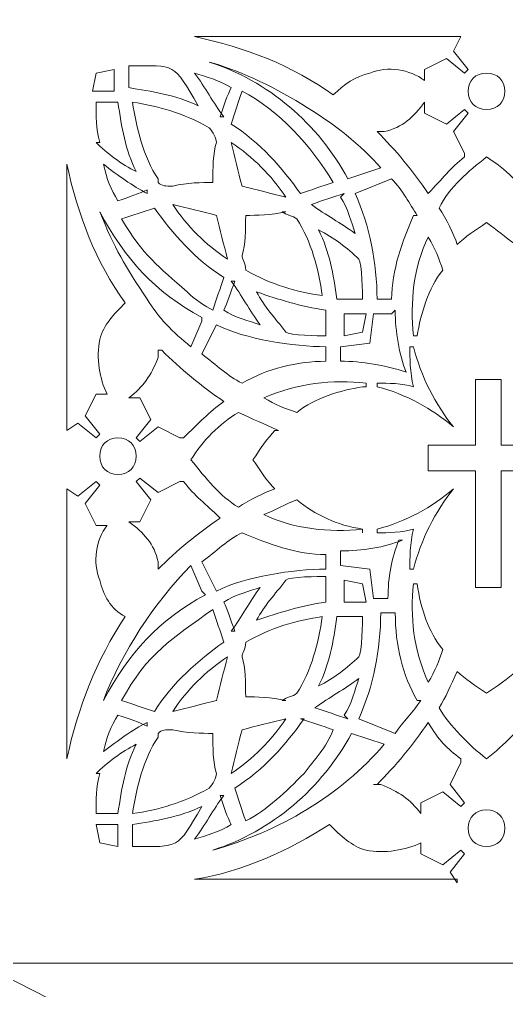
# Model space of a CAD drawing. Header units: centimetres. Extents: x -7.5 to 7.8, y -10.4 to 9.5.
# Drawn here: x 0.16 to 3.69, y -2.95 to 4.09 of the extents above; entities that cross this region are included whole.
import ezdxf

# ---------------------------------------------------------------- set-up
doc = ezdxf.new("R2010")
doc.units = ezdxf.units.CM
doc.header["$MEASUREMENT"] = 0
doc.layers.add('Layer 1', color=7, linetype='Continuous')

msp = doc.modelspace()

# ---------------------------------------------------------------- linework, layer by layer
at = {"layer": 'Layer 1', "color": 240, "lineweight": 13}
msp.add_open_spline([(-7.43479, -2.75167), (-7.43479, -2.75167), (7.14375, -2.75167), (7.14375, -2.75167), (7.14375, -2.75167), (7.14375, -2.75167), (7.14375, 4.57729), (7.14375, 4.57729), (7.14375, 4.57729), (7.14375, 4.57729), (3.4925, 9.49854), (3.4925, 9.49854), (3.4925, 9.49854), (3.4925, 9.49854), (-0.15875, 4.57729), (-0.15875, 4.57729), (-0.15875, 4.57729), (-0.15875, 4.57729), (-3.81, 9.49854), (-3.81, 9.49854), (-3.81, 9.49854), (-3.81, 9.49854), (-7.46125, 4.57729), (-7.46125, 4.57729), (-7.46125, 4.57729), (-7.46125, 4.57729), (7.14375, 4.57729), (7.14375, 4.57729)], degree=3, knots=[0, 0, 0, 0, 0.125, 0.125, 0.125, 0.125, 0.25, 0.25, 0.25, 0.25, 0.375, 0.375, 0.375, 0.375, 0.5, 0.5, 0.5, 0.5, 0.625, 0.625, 0.625, 0.625, 0.75, 0.75, 0.75, 0.75, 1, 1, 1, 1], dxfattribs=at)
at = {"layer": 'Layer 1', "color": 254, "lineweight": 13}
msp.add_open_spline([(7.14375, -2.75167), (7.14375, -2.75167), (7.77875, -2.06375), (7.77875, -2.06375), (7.77875, -2.06375), (7.77875, -2.06375), (7.77875, 3.88937), (7.77875, 3.88937), (7.77875, 3.88937), (7.77875, 3.88937), (7.17021, 4.57729), (7.17021, 4.57729), (7.17021, 4.57729), (7.17021, 4.57729), (7.17021, 5.31812), (7.17021, 5.31812), (7.17021, 5.31812), (6.72042, 7.03791), (5.37104, 8.94291), (3.51896, 9.47208), (3.51896, 9.47208), (1.66688, 8.94291), (0.3175, 7.01145), (-0.13229, 5.31812), (-0.13229, 5.31812), (-0.58208, 7.03791), (-1.93146, 8.94291), (-3.78354, 9.47208), (-3.78354, 9.47208), (-5.63562, 8.94291), (-6.985, 7.01145), (-7.43479, 5.29166), (-7.43479, 5.29166), (-7.43479, 5.29166), (-7.40833, 4.49791), (-7.40833, 4.49791), (-7.40833, 4.49791), (-7.40833, 4.49791), (-7.40833, -2.77813), (-7.40833, -2.77813), (-7.40833, -2.77813), (-7.40833, -2.77813), (-7.40833, -7.88459), (-7.40833, -7.88459), (-7.40833, -7.88459), (-7.40833, -7.88459), (-5.37104, -7.80522), (-5.37104, -7.80522), (-5.37104, -7.80522), (-5.37104, -7.80522), (-5.37104, -6.42939), (-5.37104, -6.42939), (-5.37104, -6.42939), (-5.37104, -6.42939), (-2.2225, -6.42939), (-2.2225, -6.42939), (-2.2225, -6.42939), (-2.2225, -6.42939), (-2.16958, -7.85814), (-2.16958, -7.85814), (-2.16958, -7.85814), (-2.16958, -7.85814), (-0.07937, -7.83168), (-0.07937, -7.83168), (-0.07937, -7.83168), (-0.07937, -7.83168), (-0.07937, -2.77814), (-0.07937, -2.77814), (-0.07937, -2.77814), (-0.07937, -2.77814), (3.59834, -4.65668), (3.59834, -4.65668), (3.59834, -4.65668), (3.59834, -4.65668), (2.69876, -6.42939), (2.69876, -6.42939), (2.69876, -6.42939), (2.69876, -6.42939), (7.19668, -6.42939), (7.19668, -6.42939), (7.19668, -6.42939), (7.19668, -6.42939), (7.19668, -2.77814), (7.19668, -2.77814), (7.19668, -2.77814), (7.19668, -2.77814), (7.14375, -2.75167), (7.14375, -2.75167)], degree=3, knots=[0, 0, 0, 0, 0.0434783, 0.0434783, 0.0434783, 0.0434783, 0.0869565, 0.0869565, 0.0869565, 0.0869565, 0.1304348, 0.1304348, 0.1304348, 0.1304348, 0.173913, 0.173913, 0.173913, 0.173913, 0.2173913, 0.2173913, 0.2173913, 0.2173913, 0.2608696, 0.2608696, 0.2608696, 0.2608696, 0.3043478, 0.3043478, 0.3043478, 0.3043478, 0.3478261, 0.3478261, 0.3478261, 0.3478261, 0.3913043, 0.3913043, 0.3913043, 0.3913043, 0.4347826, 0.4347826, 0.4347826, 0.4347826, 0.4782609, 0.4782609, 0.4782609, 0.4782609, 0.5217391, 0.5217391, 0.5217391, 0.5217391, 0.5652174, 0.5652174, 0.5652174, 0.5652174, 0.6086957, 0.6086957, 0.6086957, 0.6086957, 0.6521739, 0.6521739, 0.6521739, 0.6521739, 0.6956522, 0.6956522, 0.6956522, 0.6956522, 0.7391304, 0.7391304, 0.7391304, 0.7391304, 0.7826087, 0.7826087, 0.7826087, 0.7826087, 0.826087, 0.826087, 0.826087, 0.826087, 0.8695652, 0.8695652, 0.8695652, 0.8695652, 0.9130435, 0.9130435, 0.9130435, 0.9130435, 1, 1, 1, 1], dxfattribs=at)
at = {"layer": 'Layer 1', "color": 250, "lineweight": 13}
for points, knots in [([(1.42875, 3.96875), (1.42875, 3.96875), (3.36021, 3.96875), (3.36021, 3.96875), (3.36021, 3.96875), (3.36021, 3.96875), (3.30729, 3.86292), (3.30729, 3.86292), (3.30729, 3.86292), (3.30729, 3.86292), (3.41312, 3.73063), (3.41312, 3.73063), (3.41312, 3.73063), (3.41312, 3.73063), (3.38666, 3.70417), (3.38666, 3.70417), (3.38666, 3.70417), (3.38666, 3.70417), (3.25437, 3.81), (3.25437, 3.81), (3.25437, 3.81), (3.25437, 3.81), (3.09562, 3.73062), (3.09562, 3.73062), (3.09562, 3.73062), (3.09562, 3.73062), (3.09562, 3.65124), (3.09562, 3.65124), (3.09562, 3.65124), (2.98979, 3.73061), (2.83104, 3.75707), (2.69874, 3.70416), (2.69874, 3.70416), (2.59291, 3.6777), (2.51353, 3.62478), (2.43416, 3.54541), (2.43416, 3.54541), (2.14312, 3.75708), (1.79916, 3.88937), (1.42874, 3.96874), (1.42874, 3.96874), (1.42874, 3.96874), (1.42875, 3.96875), (1.42875, 3.96875)], [0, 0, 0, 0, 0.0833333, 0.0833333, 0.0833333, 0.0833333, 0.1666667, 0.1666667, 0.1666667, 0.1666667, 0.25, 0.25, 0.25, 0.25, 0.3333333, 0.3333333, 0.3333333, 0.3333333, 0.4166667, 0.4166667, 0.4166667, 0.4166667, 0.5, 0.5, 0.5, 0.5, 0.5833333, 0.5833333, 0.5833333, 0.5833333, 0.6666667, 0.6666667, 0.6666667, 0.6666667, 0.75, 0.75, 0.75, 0.75, 0.8333333, 0.8333333, 0.8333333, 0.8333333, 1, 1, 1, 1]), ([(0.9525, 3.75708), (0.9525, 3.70416), (0.9525, 3.65125), (0.9525, 3.59833), (0.9525, 3.59833), (1.11125, 3.57187), (1.29646, 3.54541), (1.45521, 3.46604), (1.45521, 3.46604), (1.27, 3.78354), (1.29646, 3.75708), (0.9525, 3.75708)], [0, 0, 0, 0, 0.25, 0.25, 0.25, 0.25, 0.5, 0.5, 0.5, 0.5, 1, 1, 1, 1]), ([(1.53458, 3.78354), (1.95791, 3.65125), (2.32833, 3.33375), (2.54, 2.93687), (2.54, 2.93687), (2.54, 2.93687), (2.77813, 3.01624), (2.77813, 3.01624), (2.77813, 3.01624), (2.51355, 3.33374), (1.93146, 3.6777), (1.53459, 3.78353), (1.53459, 3.78353), (1.53459, 3.78353), (1.53458, 3.78354), (1.53458, 3.78354)], [0, 0, 0, 0, 0.2, 0.2, 0.2, 0.2, 0.4, 0.4, 0.4, 0.4, 0.6, 0.6, 0.6, 0.6, 1, 1, 1, 1]), ([(0.84667, 3.73063), (0.84667, 3.73063), (0.71438, 3.70417), (0.71438, 3.70417), (0.71438, 3.70417), (0.71438, 3.70417), (0.68792, 3.57188), (0.68792, 3.57188), (0.68792, 3.57188), (0.74084, 3.57188), (0.79375, 3.57188), (0.84667, 3.57188), (0.84667, 3.57188), (0.84667, 3.6248), (0.84667, 3.67771), (0.84667, 3.70417), (0.84667, 3.70417), (0.84667, 3.70417), (0.84667, 3.73063), (0.84667, 3.73063)], [0, 0, 0, 0, 0.1666667, 0.1666667, 0.1666667, 0.1666667, 0.3333333, 0.3333333, 0.3333333, 0.3333333, 0.5, 0.5, 0.5, 0.5, 0.6666667, 0.6666667, 0.6666667, 0.6666667, 1, 1, 1, 1]), ([(1.61396, 3.38667), (1.64042, 3.46604), (1.66688, 3.54542), (1.69334, 3.59834), (1.69334, 3.59834), (1.61396, 3.65126), (1.50813, 3.67771), (1.42876, 3.70417), (1.42876, 3.70417), (1.50814, 3.59834), (1.56105, 3.4925), (1.64043, 3.38667), (1.64043, 3.38667), (1.64043, 3.38667), (1.61396, 3.38667), (1.61396, 3.38667)], [0, 0, 0, 0, 0.2, 0.2, 0.2, 0.2, 0.4, 0.4, 0.4, 0.4, 0.6, 0.6, 0.6, 0.6, 1, 1, 1, 1]), ([(3.41312, 3.57188), (3.41312, 3.65125), (3.46604, 3.70417), (3.54541, 3.70417), (3.54541, 3.70417), (3.62479, 3.70417), (3.6777, 3.65125), (3.6777, 3.57188), (3.6777, 3.57188), (3.6777, 3.4925), (3.62478, 3.43959), (3.54541, 3.43959), (3.54541, 3.43959), (3.46603, 3.43959), (3.41312, 3.49251), (3.41312, 3.57188)], [0, 0, 0, 0, 0.2, 0.2, 0.2, 0.2, 0.4, 0.4, 0.4, 0.4, 0.6, 0.6, 0.6, 0.6, 1, 1, 1, 1]), ([(2.19604, 2.83104), (2.06375, 3.01625), (1.905, 3.20146), (1.69333, 3.33375), (1.69333, 3.33375), (1.71979, 3.41312), (1.74625, 3.4925), (1.77271, 3.57187), (1.77271, 3.57187), (2.03729, 3.43958), (2.27542, 3.17499), (2.43417, 2.91041), (2.43417, 2.91041), (2.35479, 2.88395), (2.27542, 2.85749), (2.19604, 2.83103), (2.19604, 2.83103), (2.19604, 2.83103), (2.19604, 2.83104), (2.19604, 2.83104)], [0, 0, 0, 0, 0.1666667, 0.1666667, 0.1666667, 0.1666667, 0.3333333, 0.3333333, 0.3333333, 0.3333333, 0.5, 0.5, 0.5, 0.5, 0.6666667, 0.6666667, 0.6666667, 0.6666667, 1, 1, 1, 1]), ([(0.71438, 3.20146), (0.79376, 3.12208), (0.89959, 3.04271), (1.00542, 2.98979), (1.00542, 2.98979), (0.92604, 3.14854), (0.89959, 3.30729), (0.87313, 3.4925), (0.87313, 3.4925), (0.82021, 3.4925), (0.7673, 3.4925), (0.71438, 3.4925), (0.71438, 3.4925), (0.71438, 3.38667), (0.71438, 3.30729), (0.74084, 3.20146), (0.74084, 3.20146), (0.74084, 3.20146), (0.71438, 3.20146), (0.71438, 3.20146)], [0, 0, 0, 0, 0.1666667, 0.1666667, 0.1666667, 0.1666667, 0.3333333, 0.3333333, 0.3333333, 0.3333333, 0.5, 0.5, 0.5, 0.5, 0.6666667, 0.6666667, 0.6666667, 0.6666667, 1, 1, 1, 1]), ([(1.16417, 2.91042), (1.19063, 2.88396), (1.21709, 2.88396), (1.27, 2.88396), (1.27, 2.88396), (1.37583, 2.91042), (1.48167, 2.91042), (1.56104, 2.91042), (1.56104, 2.91042), (1.56104, 3.01625), (1.56104, 3.12209), (1.5875, 3.20146), (1.5875, 3.20146), (1.5875, 3.22792), (1.56104, 3.28083), (1.53458, 3.30729), (1.53458, 3.30729), (1.34937, 3.41312), (1.16416, 3.46604), (0.97895, 3.4925), (0.97895, 3.4925), (1.00541, 3.30729), (1.05833, 3.09562), (1.16416, 2.93687), (1.16416, 2.93687), (1.16416, 2.93687), (1.16417, 2.91042), (1.16417, 2.91042)], [0, 0, 0, 0, 0.125, 0.125, 0.125, 0.125, 0.25, 0.25, 0.25, 0.25, 0.375, 0.375, 0.375, 0.375, 0.5, 0.5, 0.5, 0.5, 0.625, 0.625, 0.625, 0.625, 0.75, 0.75, 0.75, 0.75, 1, 1, 1, 1]), ([(3.38667, 3.09563), (3.28084, 3.01625), (3.22792, 2.93688), (3.12209, 2.83105), (3.12209, 2.83105), (3.01626, 2.9898), (2.88396, 3.14855), (2.75167, 3.28084), (2.75167, 3.28084), (2.77813, 3.28084), (2.77813, 3.28084), (2.80459, 3.28084), (2.80459, 3.28084), (2.93688, 3.3073), (3.01626, 3.38667), (3.09563, 3.49251), (3.09563, 3.49251), (3.09563, 3.49251), (3.09563, 3.41313), (3.09563, 3.41313), (3.09563, 3.41313), (3.09563, 3.41313), (3.25438, 3.33375), (3.25438, 3.33375), (3.25438, 3.33375), (3.25438, 3.33375), (3.38667, 3.43958), (3.38667, 3.43958), (3.38667, 3.43958), (3.38667, 3.43958), (3.41313, 3.41312), (3.41313, 3.41312), (3.41313, 3.41312), (3.41313, 3.41312), (3.3073, 3.28083), (3.3073, 3.28083), (3.3073, 3.28083), (3.3073, 3.28083), (3.38668, 3.12208), (3.38668, 3.12208), (3.38668, 3.12208), (3.38668, 3.12208), (3.38668, 3.09562), (3.38668, 3.09562), (3.38668, 3.09562), (3.38668, 3.09562), (3.38667, 3.09563), (3.38667, 3.09563)], [0, 0, 0, 0, 0.0769231, 0.0769231, 0.0769231, 0.0769231, 0.1538462, 0.1538462, 0.1538462, 0.1538462, 0.2307692, 0.2307692, 0.2307692, 0.2307692, 0.3076923, 0.3076923, 0.3076923, 0.3076923, 0.3846154, 0.3846154, 0.3846154, 0.3846154, 0.4615385, 0.4615385, 0.4615385, 0.4615385, 0.5384615, 0.5384615, 0.5384615, 0.5384615, 0.6153846, 0.6153846, 0.6153846, 0.6153846, 0.6923077, 0.6923077, 0.6923077, 0.6923077, 0.7692308, 0.7692308, 0.7692308, 0.7692308, 0.8461538, 0.8461538, 0.8461538, 0.8461538, 1, 1, 1, 1]), ([(1.69333, 3.20146), (1.71979, 3.09563), (1.74625, 2.98979), (1.77271, 2.88396), (1.77271, 2.88396), (1.87854, 2.8575), (1.98438, 2.83104), (2.09021, 2.80458), (2.09021, 2.80458), (1.98438, 2.96333), (1.85208, 3.09562), (1.69333, 3.20145), (1.69333, 3.20145), (1.69333, 3.20145), (1.69333, 3.20146), (1.69333, 3.20146)], [0, 0, 0, 0, 0.2, 0.2, 0.2, 0.2, 0.4, 0.4, 0.4, 0.4, 0.6, 0.6, 0.6, 0.6, 1, 1, 1, 1]), ([(0.50271, 1.11125), (0.50271, 1.11125), (0.50271, 3.04271), (0.50271, 3.04271), (0.50271, 3.04271), (0.58209, 2.67229), (0.71438, 2.32833), (0.92604, 2.03729), (0.92604, 2.03729), (0.84666, 1.95791), (0.76729, 1.87854), (0.74083, 1.77271), (0.74083, 1.77271), (0.71437, 1.64042), (0.74083, 1.48167), (0.79375, 1.37583), (0.79375, 1.37583), (0.79375, 1.37583), (0.71437, 1.37583), (0.71437, 1.37583), (0.71437, 1.37583), (0.71437, 1.37583), (0.63499, 1.21708), (0.63499, 1.21708), (0.63499, 1.21708), (0.63499, 1.21708), (0.74082, 1.08479), (0.74082, 1.08479), (0.74082, 1.08479), (0.74082, 1.08479), (0.71436, 1.05833), (0.71436, 1.05833), (0.71436, 1.05833), (0.71436, 1.05833), (0.58207, 1.16416), (0.58207, 1.16416), (0.58207, 1.16416), (0.58207, 1.16416), (0.50269, 1.11124), (0.50269, 1.11124), (0.50269, 1.11124), (0.50269, 1.11124), (0.50271, 1.11125), (0.50271, 1.11125)], [0, 0, 0, 0, 0.0833333, 0.0833333, 0.0833333, 0.0833333, 0.1666667, 0.1666667, 0.1666667, 0.1666667, 0.25, 0.25, 0.25, 0.25, 0.3333333, 0.3333333, 0.3333333, 0.3333333, 0.4166667, 0.4166667, 0.4166667, 0.4166667, 0.5, 0.5, 0.5, 0.5, 0.5833333, 0.5833333, 0.5833333, 0.5833333, 0.6666667, 0.6666667, 0.6666667, 0.6666667, 0.75, 0.75, 0.75, 0.75, 0.8333333, 0.8333333, 0.8333333, 0.8333333, 1, 1, 1, 1]), ([(1.08479, 2.83104), (0.97896, 2.88396), (0.87312, 2.96333), (0.76729, 3.04271), (0.76729, 3.04271), (0.79375, 2.93688), (0.82021, 2.8575), (0.87312, 2.77813), (0.87312, 2.77813), (0.9525, 2.80459), (1.03187, 2.83105), (1.08479, 2.8575), (1.08479, 2.8575), (1.08479, 2.8575), (1.08479, 2.83104), (1.08479, 2.83104)], [0, 0, 0, 0, 0.2, 0.2, 0.2, 0.2, 0.4, 0.4, 0.4, 0.4, 0.6, 0.6, 0.6, 0.6, 1, 1, 1, 1]), ([(3.20146, 2.72521), (3.25438, 2.64583), (3.30729, 2.54), (3.33375, 2.46063), (3.33375, 2.46063), (3.38667, 2.51355), (3.46604, 2.56646), (3.54542, 2.61938), (3.54542, 2.61938), (3.6248, 2.56646), (3.67771, 2.51355), (3.75709, 2.46063), (3.75709, 2.46063), (3.81001, 2.56646), (3.83647, 2.64584), (3.88938, 2.75167), (3.88938, 2.75167), (3.81, 2.88396), (3.67771, 3.01625), (3.54542, 3.09563), (3.54542, 3.09563), (3.41313, 2.9898), (3.28084, 2.88396), (3.20146, 2.72521)], [0, 0, 0, 0, 0.1428571, 0.1428571, 0.1428571, 0.1428571, 0.2857143, 0.2857143, 0.2857143, 0.2857143, 0.4285714, 0.4285714, 0.4285714, 0.4285714, 0.5714286, 0.5714286, 0.5714286, 0.5714286, 0.7142857, 0.7142857, 0.7142857, 0.7142857, 1, 1, 1, 1]), ([(3.04271, 2.67229), (2.98979, 2.75166), (2.93688, 2.8575), (2.8575, 2.93687), (2.8575, 2.93687), (2.8575, 2.93687), (2.59292, 2.83104), (2.59292, 2.83104), (2.59292, 2.83104), (2.69875, 2.59291), (2.75167, 2.32833), (2.75167, 2.06375), (2.75167, 2.06375), (2.75167, 2.06375), (2.8575, 2.06375), (2.8575, 2.06375), (2.8575, 2.06375), (2.8575, 2.27542), (2.93688, 2.48708), (3.01625, 2.67229), (3.01625, 2.67229), (3.01625, 2.67229), (3.04271, 2.67229), (3.04271, 2.67229)], [0, 0, 0, 0, 0.1428571, 0.1428571, 0.1428571, 0.1428571, 0.2857143, 0.2857143, 0.2857143, 0.2857143, 0.4285714, 0.4285714, 0.4285714, 0.4285714, 0.5714286, 0.5714286, 0.5714286, 0.5714286, 0.7142857, 0.7142857, 0.7142857, 0.7142857, 1, 1, 1, 1]), ([(2.48708, 2.80458), (2.54, 2.7252), (2.56646, 2.61937), (2.59291, 2.54), (2.59291, 2.54), (2.48708, 2.61937), (2.38124, 2.67229), (2.27541, 2.75167), (2.27541, 2.75167), (2.35479, 2.77813), (2.43416, 2.80459), (2.51354, 2.83104), (2.51354, 2.83104), (2.51354, 2.83104), (2.48708, 2.80458), (2.48708, 2.80458)], [0, 0, 0, 0, 0.2, 0.2, 0.2, 0.2, 0.4, 0.4, 0.4, 0.4, 0.6, 0.6, 0.6, 0.6, 1, 1, 1, 1]), ([(1.5875, 2.67229), (1.48167, 2.69875), (1.37583, 2.72521), (1.27, 2.75166), (1.27, 2.75166), (1.37583, 2.59291), (1.50813, 2.46062), (1.66688, 2.35478), (1.66688, 2.35478), (1.64042, 2.46061), (1.61396, 2.56645), (1.5875, 2.67228), (1.5875, 2.67228), (1.5875, 2.67228), (1.5875, 2.67229), (1.5875, 2.67229)], [0, 0, 0, 0, 0.2, 0.2, 0.2, 0.2, 0.4, 0.4, 0.4, 0.4, 0.6, 0.6, 0.6, 0.6, 1, 1, 1, 1]), ([(1.48167, 1.93146), (1.13771, 2.11667), (0.92604, 2.35479), (0.74084, 2.69875), (0.74084, 2.69875), (0.84667, 2.43417), (0.92605, 2.30187), (1.0848, 2.06375), (1.0848, 2.06375), (1.16418, 1.93146), (1.27001, 1.82562), (1.4023, 1.71979), (1.4023, 1.71979), (1.4023, 1.71979), (1.48168, 1.905), (1.48168, 1.905), (1.48168, 1.905), (1.48168, 1.905), (1.48167, 1.93146), (1.48167, 1.93146)], [0, 0, 0, 0, 0.1666667, 0.1666667, 0.1666667, 0.1666667, 0.3333333, 0.3333333, 0.3333333, 0.3333333, 0.5, 0.5, 0.5, 0.5, 0.6666667, 0.6666667, 0.6666667, 0.6666667, 1, 1, 1, 1]), ([(1.37583, 2.11667), (1.16416, 2.30188), (1.05833, 2.38125), (0.89958, 2.64584), (0.89958, 2.64584), (0.97896, 2.6723), (1.05833, 2.69876), (1.13771, 2.72521), (1.13771, 2.72521), (1.27, 2.54), (1.42875, 2.35479), (1.64042, 2.2225), (1.64042, 2.2225), (1.61396, 2.14312), (1.5875, 2.06375), (1.56104, 1.98437), (1.56104, 1.98437), (1.50812, 2.01083), (1.42875, 2.06374), (1.37583, 2.11666)], [0, 0, 0, 0, 0.1666667, 0.1666667, 0.1666667, 0.1666667, 0.3333333, 0.3333333, 0.3333333, 0.3333333, 0.5, 0.5, 0.5, 0.5, 0.6666667, 0.6666667, 0.6666667, 0.6666667, 1, 1, 1, 1]), ([(2.09021, 2.69875), (1.98438, 2.67229), (1.87854, 2.67229), (1.79917, 2.67229), (1.79917, 2.67229), (1.79917, 2.56646), (1.79917, 2.46062), (1.77271, 2.38125), (1.77271, 2.38125), (1.77271, 2.35479), (1.79917, 2.32833), (1.79917, 2.27542), (1.79917, 2.27542), (1.98438, 2.16959), (2.16959, 2.11667), (2.3548, 2.09021), (2.3548, 2.09021), (2.32834, 2.27542), (2.27542, 2.48708), (2.16959, 2.64583), (2.16959, 2.64583), (2.14313, 2.67229), (2.09021, 2.67229), (2.06376, 2.69875), (2.06376, 2.69875), (2.06376, 2.69875), (2.09021, 2.69875), (2.09021, 2.69875)], [0, 0, 0, 0, 0.125, 0.125, 0.125, 0.125, 0.25, 0.25, 0.25, 0.25, 0.375, 0.375, 0.375, 0.375, 0.5, 0.5, 0.5, 0.5, 0.625, 0.625, 0.625, 0.625, 0.75, 0.75, 0.75, 0.75, 1, 1, 1, 1]), ([(2.48708, 2.06375), (2.54, 2.06375), (2.59291, 2.06375), (2.64583, 2.06375), (2.64583, 2.06375), (2.64583, 2.09021), (2.64583, 2.32833), (2.61937, 2.35479), (2.61937, 2.35479), (2.53999, 2.43416), (2.43416, 2.51354), (2.32833, 2.56646), (2.32833, 2.56646), (2.40771, 2.40771), (2.43416, 2.24896), (2.46062, 2.06375), (2.46062, 2.06375), (2.46062, 2.06375), (2.48708, 2.06375), (2.48708, 2.06375)], [0, 0, 0, 0, 0.1666667, 0.1666667, 0.1666667, 0.1666667, 0.3333333, 0.3333333, 0.3333333, 0.3333333, 0.5, 0.5, 0.5, 0.5, 0.6666667, 0.6666667, 0.6666667, 0.6666667, 1, 1, 1, 1]), ([(3.01625, 1.79917), (3.01625, 1.79917), (3.01625, 1.79917), (3.01625, 1.79917), (3.01625, 1.79917), (2.98979, 2.03729), (3.01625, 2.30188), (3.12208, 2.51354), (3.12208, 2.51354), (3.175, 2.43416), (3.20146, 2.35479), (3.22791, 2.27541), (3.22791, 2.27541), (3.12208, 2.14312), (3.06916, 1.95791), (3.0427, 1.79916), (3.0427, 1.79916), (3.0427, 1.79916), (3.01625, 1.79917), (3.01625, 1.79917)], [0, 0, 0, 0, 0.1666667, 0.1666667, 0.1666667, 0.1666667, 0.3333333, 0.3333333, 0.3333333, 0.3333333, 0.5, 0.5, 0.5, 0.5, 0.6666667, 0.6666667, 0.6666667, 0.6666667, 1, 1, 1, 1]), ([(1.71979, 2.19604), (1.69333, 2.11666), (1.66687, 2.03729), (1.64041, 1.98437), (1.64041, 1.98437), (1.71979, 1.93145), (1.82562, 1.90499), (1.90499, 1.87854), (1.90499, 1.87854), (1.82561, 1.98437), (1.7727, 2.09021), (1.69332, 2.19604), (1.69332, 2.19604), (1.69332, 2.19604), (1.71979, 2.19604), (1.71979, 2.19604)], [0, 0, 0, 0, 0.2, 0.2, 0.2, 0.2, 0.4, 0.4, 0.4, 0.4, 0.6, 0.6, 0.6, 0.6, 1, 1, 1, 1]), ([(2.38125, 1.98438), (2.19604, 2.01084), (2.03729, 2.06375), (1.87854, 2.11667), (1.87854, 2.11667), (1.93146, 2.01084), (2.01083, 1.93146), (2.09021, 1.82563), (2.09021, 1.82563), (2.11667, 1.79917), (2.32834, 1.79917), (2.38125, 1.79917), (2.38125, 1.79917), (2.38125, 1.85209), (2.38125, 1.905), (2.38125, 1.95792), (2.38125, 1.95792), (2.38125, 1.95792), (2.38125, 1.98438), (2.38125, 1.98438)], [0, 0, 0, 0, 0.1666667, 0.1666667, 0.1666667, 0.1666667, 0.3333333, 0.3333333, 0.3333333, 0.3333333, 0.5, 0.5, 0.5, 0.5, 0.6666667, 0.6666667, 0.6666667, 0.6666667, 1, 1, 1, 1]), ([(2.8575, 1.95792), (2.8575, 1.95792), (2.72521, 1.95792), (2.72521, 1.95792), (2.72521, 1.95792), (2.72521, 1.95792), (2.69875, 1.74625), (2.69875, 1.74625), (2.69875, 1.74625), (2.69875, 1.74625), (2.48708, 1.71979), (2.48708, 1.71979), (2.48708, 1.71979), (2.48708, 1.71979), (2.48708, 1.61396), (2.48708, 1.61396), (2.48708, 1.61396), (2.64583, 1.61396), (2.80458, 1.5875), (2.96333, 1.53458), (2.96333, 1.53458), (2.91041, 1.66687), (2.88395, 1.82562), (2.88395, 1.98437), (2.88395, 1.98437), (2.88395, 1.98437), (2.8575, 1.95792), (2.8575, 1.95792)], [0, 0, 0, 0, 0.125, 0.125, 0.125, 0.125, 0.25, 0.25, 0.25, 0.25, 0.375, 0.375, 0.375, 0.375, 0.5, 0.5, 0.5, 0.5, 0.625, 0.625, 0.625, 0.625, 0.75, 0.75, 0.75, 0.75, 1, 1, 1, 1]), ([(2.64583, 1.95792), (2.59291, 1.95792), (2.54, 1.95792), (2.51354, 1.95792), (2.51354, 1.95792), (2.51354, 1.905), (2.51354, 1.85209), (2.51354, 1.79917), (2.51354, 1.79917), (2.51354, 1.79917), (2.64583, 1.82563), (2.64583, 1.82563), (2.64583, 1.82563), (2.64583, 1.82563), (2.67229, 1.95792), (2.67229, 1.95792), (2.67229, 1.95792), (2.67229, 1.95792), (2.64583, 1.95792), (2.64583, 1.95792)], [0, 0, 0, 0, 0.1666667, 0.1666667, 0.1666667, 0.1666667, 0.3333333, 0.3333333, 0.3333333, 0.3333333, 0.5, 0.5, 0.5, 0.5, 0.6666667, 0.6666667, 0.6666667, 0.6666667, 1, 1, 1, 1]), ([(2.38125, 1.61396), (2.38125, 1.61396), (2.38125, 1.71979), (2.38125, 1.71979), (2.38125, 1.71979), (2.14312, 1.71979), (1.79917, 1.77271), (1.5875, 1.87854), (1.5875, 1.87854), (1.5875, 1.87854), (1.48167, 1.66687), (1.48167, 1.66687), (1.48167, 1.66687), (1.5875, 1.58749), (1.66688, 1.50812), (1.77271, 1.4552), (1.77271, 1.4552), (1.95792, 1.56103), (2.16959, 1.61395), (2.38125, 1.61395), (2.38125, 1.61395), (2.38125, 1.61395), (2.38125, 1.61396), (2.38125, 1.61396)], [0, 0, 0, 0, 0.1428571, 0.1428571, 0.1428571, 0.1428571, 0.2857143, 0.2857143, 0.2857143, 0.2857143, 0.4285714, 0.4285714, 0.4285714, 0.4285714, 0.5714286, 0.5714286, 0.5714286, 0.5714286, 0.7142857, 0.7142857, 0.7142857, 0.7142857, 1, 1, 1, 1]), ([(1.19063, 1.69333), (1.32292, 1.56104), (1.48167, 1.42875), (1.64042, 1.32291), (1.64042, 1.32291), (1.53459, 1.24353), (1.45521, 1.16416), (1.34938, 1.05833), (1.34938, 1.05833), (1.34938, 1.05833), (1.32292, 1.05833), (1.32292, 1.05833), (1.32292, 1.05833), (1.32292, 1.05833), (1.16417, 1.1377), (1.16417, 1.1377), (1.16417, 1.1377), (1.16417, 1.1377), (1.03188, 1.03187), (1.03188, 1.03187), (1.03188, 1.03187), (1.03188, 1.03187), (1.00542, 1.05833), (1.00542, 1.05833), (1.00542, 1.05833), (1.00542, 1.05833), (1.11125, 1.19062), (1.11125, 1.19062), (1.11125, 1.19062), (1.11125, 1.19062), (1.03187, 1.34937), (1.03187, 1.34937), (1.03187, 1.34937), (1.03187, 1.34937), (0.95249, 1.34937), (0.95249, 1.34937), (0.95249, 1.34937), (1.05832, 1.42874), (1.11124, 1.50812), (1.16416, 1.64041), (1.16416, 1.64041), (1.16416, 1.66687), (1.16416, 1.69333), (1.16416, 1.69333), (1.16416, 1.69333), (1.16416, 1.69333), (1.19063, 1.69333), (1.19063, 1.69333)], [0, 0, 0, 0, 0.0769231, 0.0769231, 0.0769231, 0.0769231, 0.1538462, 0.1538462, 0.1538462, 0.1538462, 0.2307692, 0.2307692, 0.2307692, 0.2307692, 0.3076923, 0.3076923, 0.3076923, 0.3076923, 0.3846154, 0.3846154, 0.3846154, 0.3846154, 0.4615385, 0.4615385, 0.4615385, 0.4615385, 0.5384615, 0.5384615, 0.5384615, 0.5384615, 0.6153846, 0.6153846, 0.6153846, 0.6153846, 0.6923077, 0.6923077, 0.6923077, 0.6923077, 0.7692308, 0.7692308, 0.7692308, 0.7692308, 0.8461538, 0.8461538, 0.8461538, 0.8461538, 1, 1, 1, 1]), ([(3.01625, 1.71979), (3.01625, 1.71979), (3.01625, 1.71979), (3.01625, 1.71979), (3.01625, 1.71979), (3.06917, 1.50812), (3.175, 1.29646), (3.30729, 1.13771), (3.30729, 1.13771), (3.14854, 1.27), (2.96333, 1.37583), (2.75166, 1.42875), (2.75166, 1.42875), (2.75166, 1.42875), (2.75166, 1.45521), (2.75166, 1.45521), (2.75166, 1.45521), (2.83104, 1.45521), (2.93687, 1.45521), (3.01624, 1.42875), (3.01624, 1.42875), (2.98978, 1.53458), (2.98978, 1.64042), (2.98978, 1.71979), (2.98978, 1.71979), (2.98978, 1.71979), (3.01625, 1.71979), (3.01625, 1.71979)], [0, 0, 0, 0, 0.125, 0.125, 0.125, 0.125, 0.25, 0.25, 0.25, 0.25, 0.375, 0.375, 0.375, 0.375, 0.5, 0.5, 0.5, 0.5, 0.625, 0.625, 0.625, 0.625, 0.75, 0.75, 0.75, 0.75, 1, 1, 1, 1]), ([(2.67229, 1.42875), (2.67229, 1.42875), (2.67229, 1.45521), (2.67229, 1.45521), (2.67229, 1.45521), (2.43416, 1.48167), (2.16958, 1.45521), (1.93146, 1.34938), (1.93146, 1.34938), (2.01084, 1.29646), (2.09021, 1.27), (2.16959, 1.24355), (2.16959, 1.24355), (2.30188, 1.34938), (2.48709, 1.4023), (2.64584, 1.42876), (2.64584, 1.42876), (2.64584, 1.42876), (2.67229, 1.42875), (2.67229, 1.42875)], [0, 0, 0, 0, 0.1666667, 0.1666667, 0.1666667, 0.1666667, 0.3333333, 0.3333333, 0.3333333, 0.3333333, 0.5, 0.5, 0.5, 0.5, 0.6666667, 0.6666667, 0.6666667, 0.6666667, 1, 1, 1, 1]), ([(3.46604, 1.48167), (3.46604, 1.48167), (3.65125, 1.48167), (3.65125, 1.48167), (3.65125, 1.48167), (3.65125, 1.48167), (3.65125, 1.00542), (3.65125, 1.00542), (3.65125, 1.00542), (3.65125, 1.00542), (3.99521, 1.00542), (3.99521, 1.00542), (3.99521, 1.00542), (3.99521, 1.00542), (3.99521, 0.82021), (3.99521, 0.82021), (3.99521, 0.82021), (3.99521, 0.82021), (3.65125, 0.82021), (3.65125, 0.82021), (3.65125, 0.82021), (3.65125, 0.82021), (3.65125, -0.02646), (3.65125, -0.02646), (3.65125, -0.02646), (3.65125, -0.02646), (3.46604, -0.02646), (3.46604, -0.02646), (3.46604, -0.02646), (3.46604, -0.02646), (3.46604, 0.82021), (3.46604, 0.82021), (3.46604, 0.82021), (3.46604, 0.82021), (3.12208, 0.82021), (3.12208, 0.82021), (3.12208, 0.82021), (3.12208, 0.82021), (3.12208, 1.00542), (3.12208, 1.00542), (3.12208, 1.00542), (3.12208, 1.00542), (3.46604, 1.00542), (3.46604, 1.00542), (3.46604, 1.00542), (3.46604, 1.00542), (3.46604, 1.48167), (3.46604, 1.48167)], [0, 0, 0, 0, 0.0769231, 0.0769231, 0.0769231, 0.0769231, 0.1538462, 0.1538462, 0.1538462, 0.1538462, 0.2307692, 0.2307692, 0.2307692, 0.2307692, 0.3076923, 0.3076923, 0.3076923, 0.3076923, 0.3846154, 0.3846154, 0.3846154, 0.3846154, 0.4615385, 0.4615385, 0.4615385, 0.4615385, 0.5384615, 0.5384615, 0.5384615, 0.5384615, 0.6153846, 0.6153846, 0.6153846, 0.6153846, 0.6923077, 0.6923077, 0.6923077, 0.6923077, 0.7692308, 0.7692308, 0.7692308, 0.7692308, 0.8461538, 0.8461538, 0.8461538, 0.8461538, 1, 1, 1, 1]), ([(2.03729, 1.11125), (1.93146, 1.16417), (1.85208, 1.19062), (1.74625, 1.24354), (1.74625, 1.24354), (1.61396, 1.16416), (1.48167, 1.03187), (1.40229, 0.89958), (1.40229, 0.89958), (1.50812, 0.76729), (1.61396, 0.635), (1.74625, 0.55562), (1.74625, 0.55562), (1.82563, 0.60854), (1.93146, 0.66145), (2.01083, 0.68791), (2.01083, 0.68791), (1.95791, 0.74083), (1.905, 0.8202), (1.85208, 0.89958), (1.85208, 0.89958), (1.905, 0.97895), (1.95791, 1.05833), (2.01083, 1.11125), (2.01083, 1.11125), (2.01083, 1.11125), (2.03729, 1.11125), (2.03729, 1.11125)], [0, 0, 0, 0, 0.125, 0.125, 0.125, 0.125, 0.25, 0.25, 0.25, 0.25, 0.375, 0.375, 0.375, 0.375, 0.5, 0.5, 0.5, 0.5, 0.625, 0.625, 0.625, 0.625, 0.75, 0.75, 0.75, 0.75, 1, 1, 1, 1]), ([(0.87313, 1.05833), (0.79375, 1.05833), (0.74084, 1.00541), (0.74084, 0.92604), (0.74084, 0.92604), (0.74084, 0.84666), (0.79376, 0.79375), (0.87313, 0.79375), (0.87313, 0.79375), (0.95251, 0.79375), (1.00542, 0.84667), (1.00542, 0.92604), (1.00542, 0.92604), (1.00542, 1.00541), (0.9525, 1.05833), (0.87313, 1.05833)], [0, 0, 0, 0, 0.2, 0.2, 0.2, 0.2, 0.4, 0.4, 0.4, 0.4, 0.6, 0.6, 0.6, 0.6, 1, 1, 1, 1]), ([(0.50271, -1.24354), (0.50271, -1.24354), (0.50271, 0.68792), (0.50271, 0.68792), (0.50271, 0.68792), (0.50271, 0.68792), (0.58209, 0.635), (0.58209, 0.635), (0.58209, 0.635), (0.58209, 0.635), (0.71438, 0.74083), (0.71438, 0.74083), (0.71438, 0.74083), (0.71438, 0.74083), (0.74084, 0.71437), (0.74084, 0.71437), (0.74084, 0.71437), (0.74084, 0.71437), (0.63501, 0.58208), (0.63501, 0.58208), (0.63501, 0.58208), (0.63501, 0.58208), (0.71439, 0.42333), (0.71439, 0.42333), (0.71439, 0.42333), (0.71439, 0.42333), (0.79377, 0.42333), (0.79377, 0.42333), (0.79377, 0.42333), (0.71439, 0.3175), (0.68794, 0.15875), (0.74085, 0.02645), (0.74085, 0.02645), (0.76731, -0.07938), (0.82023, -0.18522), (0.92606, -0.23813), (0.92606, -0.23813), (0.71439, -0.55563), (0.5821, -0.89959), (0.50273, -1.27001), (0.50273, -1.27001), (0.50273, -1.27001), (0.50271, -1.24354), (0.50271, -1.24354)], [0, 0, 0, 0, 0.0833333, 0.0833333, 0.0833333, 0.0833333, 0.1666667, 0.1666667, 0.1666667, 0.1666667, 0.25, 0.25, 0.25, 0.25, 0.3333333, 0.3333333, 0.3333333, 0.3333333, 0.4166667, 0.4166667, 0.4166667, 0.4166667, 0.5, 0.5, 0.5, 0.5, 0.5833333, 0.5833333, 0.5833333, 0.5833333, 0.6666667, 0.6666667, 0.6666667, 0.6666667, 0.75, 0.75, 0.75, 0.75, 0.8333333, 0.8333333, 0.8333333, 0.8333333, 1, 1, 1, 1]), ([(1.34938, 0.74083), (1.42876, 0.635), (1.50813, 0.58208), (1.61396, 0.47625), (1.61396, 0.47625), (1.45521, 0.37042), (1.29646, 0.23812), (1.16417, 0.10583), (1.16417, 0.10583), (1.16417, 0.13229), (1.16417, 0.13229), (1.16417, 0.15875), (1.16417, 0.15875), (1.13771, 0.29104), (1.05834, 0.37042), (0.9525, 0.44979), (0.9525, 0.44979), (0.9525, 0.44979), (1.03188, 0.44979), (1.03188, 0.44979), (1.03188, 0.44979), (1.03188, 0.44979), (1.11126, 0.60854), (1.11126, 0.60854), (1.11126, 0.60854), (1.11126, 0.60854), (1.00543, 0.74083), (1.00543, 0.74083), (1.00543, 0.74083), (1.00543, 0.74083), (1.03189, 0.76729), (1.03189, 0.76729), (1.03189, 0.76729), (1.03189, 0.76729), (1.16418, 0.66146), (1.16418, 0.66146), (1.16418, 0.66146), (1.16418, 0.66146), (1.32293, 0.74083), (1.32293, 0.74083), (1.32293, 0.74083), (1.32293, 0.74083), (1.34939, 0.74083), (1.34939, 0.74083), (1.34939, 0.74083), (1.34939, 0.74083), (1.34938, 0.74083), (1.34938, 0.74083)], [0, 0, 0, 0, 0.0769231, 0.0769231, 0.0769231, 0.0769231, 0.1538462, 0.1538462, 0.1538462, 0.1538462, 0.2307692, 0.2307692, 0.2307692, 0.2307692, 0.3076923, 0.3076923, 0.3076923, 0.3076923, 0.3846154, 0.3846154, 0.3846154, 0.3846154, 0.4615385, 0.4615385, 0.4615385, 0.4615385, 0.5384615, 0.5384615, 0.5384615, 0.5384615, 0.6153846, 0.6153846, 0.6153846, 0.6153846, 0.6923077, 0.6923077, 0.6923077, 0.6923077, 0.7692308, 0.7692308, 0.7692308, 0.7692308, 0.8461538, 0.8461538, 0.8461538, 0.8461538, 1, 1, 1, 1]), ([(3.01625, 0.10583), (3.01625, 0.10583), (3.01625, 0.10583), (3.01625, 0.10583), (3.01625, 0.10583), (3.06917, 0.3175), (3.175, 0.52916), (3.30729, 0.68791), (3.30729, 0.68791), (3.14854, 0.55562), (2.96333, 0.44978), (2.75166, 0.39687), (2.75166, 0.39687), (2.75166, 0.39687), (2.75166, 0.37041), (2.75166, 0.37041), (2.75166, 0.37041), (2.83104, 0.37041), (2.93687, 0.37041), (3.01624, 0.39687), (3.01624, 0.39687), (2.98978, 0.29104), (2.98978, 0.1852), (2.98978, 0.10583), (2.98978, 0.10583), (2.98978, 0.10583), (3.01625, 0.10583), (3.01625, 0.10583)], [0, 0, 0, 0, 0.125, 0.125, 0.125, 0.125, 0.25, 0.25, 0.25, 0.25, 0.375, 0.375, 0.375, 0.375, 0.5, 0.5, 0.5, 0.5, 0.625, 0.625, 0.625, 0.625, 0.75, 0.75, 0.75, 0.75, 1, 1, 1, 1]), ([(2.64583, 0.37042), (2.64583, 0.37042), (2.64583, 0.39688), (2.64583, 0.39688), (2.64583, 0.39688), (2.46062, 0.42334), (2.30187, 0.50271), (2.16958, 0.60855), (2.16958, 0.60855), (2.0902, 0.58209), (2.01083, 0.52917), (1.93145, 0.50272), (1.93145, 0.50272), (2.14312, 0.39689), (2.4077, 0.37043), (2.64583, 0.39689), (2.64583, 0.39689), (2.64583, 0.39689), (2.64583, 0.37042), (2.64583, 0.37042)], [0, 0, 0, 0, 0.1666667, 0.1666667, 0.1666667, 0.1666667, 0.3333333, 0.3333333, 0.3333333, 0.3333333, 0.5, 0.5, 0.5, 0.5, 0.6666667, 0.6666667, 0.6666667, 0.6666667, 1, 1, 1, 1]), ([(2.38125, 0.21167), (2.16958, 0.21167), (1.95792, 0.29104), (1.77271, 0.37042), (1.77271, 0.37042), (1.66688, 0.3175), (1.5875, 0.23813), (1.48167, 0.15875), (1.48167, 0.15875), (1.48167, 0.15875), (1.5875, -0.05292), (1.5875, -0.05292), (1.5875, -0.05292), (1.79917, 0.05291), (2.14313, 0.10583), (2.38125, 0.10583), (2.38125, 0.10583), (2.38125, 0.10583), (2.38125, 0.1852), (2.38125, 0.1852), (2.38125, 0.1852), (2.38125, 0.1852), (2.38125, 0.21167), (2.38125, 0.21167)], [0, 0, 0, 0, 0.1428571, 0.1428571, 0.1428571, 0.1428571, 0.2857143, 0.2857143, 0.2857143, 0.2857143, 0.4285714, 0.4285714, 0.4285714, 0.4285714, 0.5714286, 0.5714286, 0.5714286, 0.5714286, 0.7142857, 0.7142857, 0.7142857, 0.7142857, 1, 1, 1, 1]), ([(2.93687, 0.3175), (2.80458, 0.26458), (2.64583, 0.23812), (2.48708, 0.23812), (2.48708, 0.23812), (2.48708, 0.23812), (2.48708, 0.13229), (2.48708, 0.13229), (2.48708, 0.13229), (2.48708, 0.13229), (2.69875, 0.10583), (2.69875, 0.10583), (2.69875, 0.10583), (2.69875, 0.10583), (2.72521, -0.10584), (2.72521, -0.10584), (2.72521, -0.10584), (2.72521, -0.10584), (2.83104, -0.10584), (2.83104, -0.10584), (2.83104, -0.10584), (2.83104, 0.05291), (2.8575, 0.1852), (2.91042, 0.31749), (2.91042, 0.31749), (2.91042, 0.31749), (2.93687, 0.3175), (2.93687, 0.3175)], [0, 0, 0, 0, 0.125, 0.125, 0.125, 0.125, 0.25, 0.25, 0.25, 0.25, 0.375, 0.375, 0.375, 0.375, 0.5, 0.5, 0.5, 0.5, 0.625, 0.625, 0.625, 0.625, 0.75, 0.75, 0.75, 0.75, 1, 1, 1, 1]), ([(1.50813, -0.07937), (1.16417, -0.26458), (0.9525, -0.5027), (0.7673, -0.84666), (0.7673, -0.84666), (0.89959, -0.5027), (1.13772, -0.13229), (1.4023, 0.1323), (1.4023, 0.1323), (1.4023, 0.1323), (1.48168, -0.05291), (1.48168, -0.05291), (1.48168, -0.05291), (1.48168, -0.05291), (1.50813, -0.07937), (1.50813, -0.07937)], [0, 0, 0, 0, 0.2, 0.2, 0.2, 0.2, 0.4, 0.4, 0.4, 0.4, 0.6, 0.6, 0.6, 0.6, 1, 1, 1, 1]), ([(2.38125, -0.13229), (2.19604, -0.15875), (2.03729, -0.21167), (1.87854, -0.26458), (1.87854, -0.26458), (1.93146, -0.15875), (2.01083, -0.07937), (2.09021, 0.02646), (2.09021, 0.02646), (2.11667, 0.05292), (2.32834, 0.05292), (2.38125, 0.05292), (2.38125, 0.05292), (2.38125, 0), (2.38125, -0.05291), (2.38125, -0.10583), (2.38125, -0.10583), (2.38125, -0.10583), (2.38125, -0.13229), (2.38125, -0.13229)], [0, 0, 0, 0, 0.1666667, 0.1666667, 0.1666667, 0.1666667, 0.3333333, 0.3333333, 0.3333333, 0.3333333, 0.5, 0.5, 0.5, 0.5, 0.6666667, 0.6666667, 0.6666667, 0.6666667, 1, 1, 1, 1]), ([(2.64583, -0.13229), (2.59291, -0.13229), (2.54, -0.13229), (2.51354, -0.13229), (2.51354, -0.13229), (2.51354, -0.07937), (2.51354, -0.02646), (2.51354, 0.02646), (2.51354, 0.02646), (2.51354, 0.02646), (2.64583, 0), (2.64583, 0), (2.64583, 0), (2.64583, 0), (2.67229, -0.13229), (2.67229, -0.13229), (2.67229, -0.13229), (2.67229, -0.13229), (2.64583, -0.13229), (2.64583, -0.13229)], [0, 0, 0, 0, 0.1666667, 0.1666667, 0.1666667, 0.1666667, 0.3333333, 0.3333333, 0.3333333, 0.3333333, 0.5, 0.5, 0.5, 0.5, 0.6666667, 0.6666667, 0.6666667, 0.6666667, 1, 1, 1, 1]), ([(3.04271, 0), (3.04271, 0), (3.01625, 0), (3.01625, 0), (3.01625, 0), (2.98979, -0.23813), (3.01625, -0.47625), (3.12208, -0.71438), (3.12208, -0.71438), (3.175, -0.63501), (3.20146, -0.55563), (3.22791, -0.47626), (3.22791, -0.47626), (3.12208, -0.34397), (3.06916, -0.18522), (3.0427, -0.00001), (3.0427, -0.00001), (3.0427, -0.00001), (3.04271, 0), (3.04271, 0)], [0, 0, 0, 0, 0.1666667, 0.1666667, 0.1666667, 0.1666667, 0.3333333, 0.3333333, 0.3333333, 0.3333333, 0.5, 0.5, 0.5, 0.5, 0.6666667, 0.6666667, 0.6666667, 0.6666667, 1, 1, 1, 1]), ([(1.71979, -0.34396), (1.69333, -0.26459), (1.66687, -0.18521), (1.64041, -0.13229), (1.64041, -0.13229), (1.71979, -0.07937), (1.82562, -0.05292), (1.90499, -0.02646), (1.90499, -0.02646), (1.82561, -0.13229), (1.7727, -0.23813), (1.69332, -0.34396), (1.69332, -0.34396), (1.69332, -0.34396), (1.71979, -0.34396), (1.71979, -0.34396)], [0, 0, 0, 0, 0.2, 0.2, 0.2, 0.2, 0.4, 0.4, 0.4, 0.4, 0.6, 0.6, 0.6, 0.6, 1, 1, 1, 1]), ([(1.64042, -0.42333), (1.45521, -0.55562), (1.27, -0.71437), (1.13771, -0.92604), (1.13771, -0.92604), (1.05833, -0.89958), (0.97896, -0.87312), (0.89958, -0.84667), (0.89958, -0.84667), (1.08479, -0.50271), (1.27, -0.39688), (1.56104, -0.18521), (1.56104, -0.18521), (1.5875, -0.26459), (1.61396, -0.34396), (1.64042, -0.42334), (1.64042, -0.42334), (1.64042, -0.42334), (1.64042, -0.42333), (1.64042, -0.42333)], [0, 0, 0, 0, 0.1666667, 0.1666667, 0.1666667, 0.1666667, 0.3333333, 0.3333333, 0.3333333, 0.3333333, 0.5, 0.5, 0.5, 0.5, 0.6666667, 0.6666667, 0.6666667, 0.6666667, 1, 1, 1, 1]), ([(2.09021, -0.84667), (1.98438, -0.82021), (1.87854, -0.82021), (1.79917, -0.82021), (1.79917, -0.82021), (1.79917, -0.71438), (1.79917, -0.60854), (1.77271, -0.52917), (1.77271, -0.52917), (1.77271, -0.50271), (1.79917, -0.47625), (1.79917, -0.42334), (1.79917, -0.42334), (1.98438, -0.31751), (2.16959, -0.26459), (2.3548, -0.23813), (2.3548, -0.23813), (2.32834, -0.42334), (2.27542, -0.63501), (2.16959, -0.79376), (2.16959, -0.79376), (2.14313, -0.82022), (2.09021, -0.82022), (2.06376, -0.84668), (2.06376, -0.84668), (2.06376, -0.84668), (2.09021, -0.84667), (2.09021, -0.84667)], [0, 0, 0, 0, 0.125, 0.125, 0.125, 0.125, 0.25, 0.25, 0.25, 0.25, 0.375, 0.375, 0.375, 0.375, 0.5, 0.5, 0.5, 0.5, 0.625, 0.625, 0.625, 0.625, 0.75, 0.75, 0.75, 0.75, 1, 1, 1, 1]), ([(2.48708, -0.23812), (2.54, -0.23812), (2.59291, -0.23812), (2.64583, -0.23812), (2.64583, -0.23812), (2.64583, -0.26458), (2.64583, -0.5027), (2.61937, -0.52916), (2.61937, -0.52916), (2.53999, -0.60854), (2.43416, -0.68791), (2.32833, -0.74083), (2.32833, -0.74083), (2.40771, -0.58208), (2.43416, -0.42333), (2.46062, -0.23812), (2.46062, -0.23812), (2.46062, -0.23812), (2.48708, -0.23812), (2.48708, -0.23812)], [0, 0, 0, 0, 0.1666667, 0.1666667, 0.1666667, 0.1666667, 0.3333333, 0.3333333, 0.3333333, 0.3333333, 0.5, 0.5, 0.5, 0.5, 0.6666667, 0.6666667, 0.6666667, 0.6666667, 1, 1, 1, 1]), ([(3.04271, -0.84667), (2.93688, -0.66146), (2.88396, -0.4498), (2.88396, -0.21167), (2.88396, -0.21167), (2.88396, -0.21167), (2.77813, -0.21167), (2.77813, -0.21167), (2.77813, -0.21167), (2.77813, -0.47625), (2.72521, -0.74084), (2.61938, -0.97896), (2.61938, -0.97896), (2.61938, -0.97896), (2.88396, -1.08479), (2.88396, -1.08479), (2.88396, -1.08479), (2.93688, -1.00542), (3.01625, -0.92604), (3.06917, -0.84667), (3.06917, -0.84667), (3.06917, -0.84667), (3.04271, -0.84667), (3.04271, -0.84667)], [0, 0, 0, 0, 0.1428571, 0.1428571, 0.1428571, 0.1428571, 0.2857143, 0.2857143, 0.2857143, 0.2857143, 0.4285714, 0.4285714, 0.4285714, 0.4285714, 0.5714286, 0.5714286, 0.5714286, 0.5714286, 0.7142857, 0.7142857, 0.7142857, 0.7142857, 1, 1, 1, 1]), ([(1.5875, -0.84667), (1.48167, -0.87313), (1.37583, -0.89959), (1.27, -0.92605), (1.27, -0.92605), (1.37583, -0.7673), (1.50813, -0.63501), (1.66688, -0.52918), (1.66688, -0.52918), (1.64042, -0.63501), (1.61396, -0.74085), (1.5875, -0.84668), (1.5875, -0.84668), (1.5875, -0.84668), (1.5875, -0.84667), (1.5875, -0.84667)], [0, 0, 0, 0, 0.2, 0.2, 0.2, 0.2, 0.4, 0.4, 0.4, 0.4, 0.6, 0.6, 0.6, 0.6, 1, 1, 1, 1]), ([(2.51354, -0.9525), (2.56646, -0.87313), (2.59292, -0.76729), (2.61937, -0.68792), (2.61937, -0.68792), (2.51354, -0.7673), (2.4077, -0.82021), (2.30187, -0.89959), (2.30187, -0.89959), (2.38125, -0.92605), (2.46062, -0.95251), (2.54, -0.97897), (2.54, -0.97897), (2.54, -0.97897), (2.51354, -0.9525), (2.51354, -0.9525)], [0, 0, 0, 0, 0.2, 0.2, 0.2, 0.2, 0.4, 0.4, 0.4, 0.4, 0.6, 0.6, 0.6, 0.6, 1, 1, 1, 1]), ([(3.88937, -0.89958), (3.83645, -0.82021), (3.78354, -0.71437), (3.75708, -0.635), (3.75708, -0.635), (3.70416, -0.68792), (3.62479, -0.74083), (3.54541, -0.79375), (3.54541, -0.79375), (3.46603, -0.74083), (3.38666, -0.68792), (3.33374, -0.635), (3.33374, -0.635), (3.28082, -0.74083), (3.25436, -0.82021), (3.20145, -0.89958), (3.20145, -0.89958), (3.28083, -1.03187), (3.41312, -1.16416), (3.54541, -1.27), (3.54541, -1.27), (3.6777, -1.16417), (3.78354, -1.05833), (3.88937, -0.92604), (3.88937, -0.92604), (3.88937, -0.92604), (3.88937, -0.89958), (3.88937, -0.89958)], [0, 0, 0, 0, 0.125, 0.125, 0.125, 0.125, 0.25, 0.25, 0.25, 0.25, 0.375, 0.375, 0.375, 0.375, 0.5, 0.5, 0.5, 0.5, 0.625, 0.625, 0.625, 0.625, 0.75, 0.75, 0.75, 0.75, 1, 1, 1, 1]), ([(1.08479, -1.00542), (0.97896, -1.05834), (0.87312, -1.13771), (0.76729, -1.21709), (0.76729, -1.21709), (0.79375, -1.11126), (0.82021, -1.03188), (0.87312, -0.95251), (0.87312, -0.95251), (0.9525, -0.97897), (1.03187, -1.00543), (1.08479, -1.03189), (1.08479, -1.03189), (1.08479, -1.03189), (1.08479, -1.00542), (1.08479, -1.00542)], [0, 0, 0, 0, 0.2, 0.2, 0.2, 0.2, 0.4, 0.4, 0.4, 0.4, 0.6, 0.6, 0.6, 0.6, 1, 1, 1, 1]), ([(1.69333, -1.37583), (1.71979, -1.27), (1.74625, -1.16416), (1.77271, -1.05833), (1.77271, -1.05833), (1.87854, -1.03187), (1.98438, -1.00541), (2.09021, -0.97896), (2.09021, -0.97896), (1.98438, -1.13771), (1.85208, -1.27), (1.69333, -1.37584), (1.69333, -1.37584), (1.69333, -1.37584), (1.69333, -1.37583), (1.69333, -1.37583)], [0, 0, 0, 0, 0.2, 0.2, 0.2, 0.2, 0.4, 0.4, 0.4, 0.4, 0.6, 0.6, 0.6, 0.6, 1, 1, 1, 1]), ([(2.2225, -0.97896), (2.09021, -1.16417), (1.93146, -1.34938), (1.71979, -1.48167), (1.71979, -1.48167), (1.74625, -1.56105), (1.77271, -1.64042), (1.79917, -1.7198), (1.79917, -1.7198), (1.95792, -1.64043), (2.09021, -1.50813), (2.2225, -1.37584), (2.2225, -1.37584), (2.2225, -1.37584), (2.2225, -1.37584), (2.2225, -1.37584), (2.2225, -1.37584), (2.30188, -1.27001), (2.38125, -1.19063), (2.43417, -1.05834), (2.43417, -1.05834), (2.35479, -1.03188), (2.27542, -1.00542), (2.19604, -0.97897), (2.19604, -0.97897), (2.19604, -0.97897), (2.2225, -0.97896), (2.2225, -0.97896)], [0, 0, 0, 0, 0.125, 0.125, 0.125, 0.125, 0.25, 0.25, 0.25, 0.25, 0.375, 0.375, 0.375, 0.375, 0.5, 0.5, 0.5, 0.5, 0.625, 0.625, 0.625, 0.625, 0.75, 0.75, 0.75, 0.75, 1, 1, 1, 1]), ([(2.75167, -1.45521), (2.88396, -1.32292), (3.01625, -1.16417), (3.12209, -1.00542), (3.12209, -1.00542), (3.20147, -1.13771), (3.25438, -1.19063), (3.36022, -1.27), (3.36022, -1.27), (3.36022, -1.27), (3.36022, -1.29646), (3.36022, -1.29646), (3.36022, -1.29646), (3.36022, -1.29646), (3.28084, -1.45521), (3.28084, -1.45521), (3.28084, -1.45521), (3.28084, -1.45521), (3.38667, -1.5875), (3.38667, -1.5875), (3.38667, -1.5875), (3.38667, -1.5875), (3.36021, -1.61396), (3.36021, -1.61396), (3.36021, -1.61396), (3.36021, -1.61396), (3.22792, -1.50813), (3.22792, -1.50813), (3.22792, -1.50813), (3.22792, -1.50813), (3.06917, -1.58751), (3.06917, -1.58751), (3.06917, -1.58751), (3.06917, -1.58751), (3.06917, -1.66689), (3.06917, -1.66689), (3.06917, -1.66689), (2.98979, -1.56106), (2.91042, -1.50814), (2.77813, -1.45522), (2.77813, -1.45522), (2.75167, -1.45522), (2.75167, -1.45522), (2.72521, -1.45522), (2.72521, -1.45522), (2.72521, -1.45522), (2.75167, -1.45521), (2.75167, -1.45521)], [0, 0, 0, 0, 0.0769231, 0.0769231, 0.0769231, 0.0769231, 0.1538462, 0.1538462, 0.1538462, 0.1538462, 0.2307692, 0.2307692, 0.2307692, 0.2307692, 0.3076923, 0.3076923, 0.3076923, 0.3076923, 0.3846154, 0.3846154, 0.3846154, 0.3846154, 0.4615385, 0.4615385, 0.4615385, 0.4615385, 0.5384615, 0.5384615, 0.5384615, 0.5384615, 0.6153846, 0.6153846, 0.6153846, 0.6153846, 0.6923077, 0.6923077, 0.6923077, 0.6923077, 0.7692308, 0.7692308, 0.7692308, 0.7692308, 0.8461538, 0.8461538, 0.8461538, 0.8461538, 1, 1, 1, 1]), ([(1.16417, -1.08479), (1.19063, -1.05833), (1.21709, -1.05833), (1.27, -1.05833), (1.27, -1.05833), (1.37583, -1.08479), (1.48167, -1.08479), (1.56104, -1.08479), (1.56104, -1.08479), (1.56104, -1.19062), (1.56104, -1.29646), (1.5875, -1.37583), (1.5875, -1.37583), (1.5875, -1.40229), (1.56104, -1.45521), (1.53458, -1.48166), (1.53458, -1.48166), (1.34937, -1.58749), (1.16416, -1.64041), (0.97895, -1.66687), (0.97895, -1.66687), (1.00541, -1.48166), (1.05833, -1.27), (1.16416, -1.11125), (1.16416, -1.11125), (1.16416, -1.11125), (1.16417, -1.08479), (1.16417, -1.08479)], [0, 0, 0, 0, 0.125, 0.125, 0.125, 0.125, 0.25, 0.25, 0.25, 0.25, 0.375, 0.375, 0.375, 0.375, 0.5, 0.5, 0.5, 0.5, 0.625, 0.625, 0.625, 0.625, 0.75, 0.75, 0.75, 0.75, 1, 1, 1, 1]), ([(1.56104, -1.93146), (1.98437, -1.79917), (2.35479, -1.48167), (2.56646, -1.08479), (2.56646, -1.08479), (2.56646, -1.08479), (2.80459, -1.16417), (2.80459, -1.16417), (2.80459, -1.16417), (2.48709, -1.53459), (2.0373, -1.79917), (1.56105, -1.93146), (1.56105, -1.93146), (1.56105, -1.93146), (1.56104, -1.93146), (1.56104, -1.93146)], [0, 0, 0, 0, 0.2, 0.2, 0.2, 0.2, 0.4, 0.4, 0.4, 0.4, 0.6, 0.6, 0.6, 0.6, 1, 1, 1, 1]), ([(0.71438, -1.37583), (0.79376, -1.29646), (0.89959, -1.21708), (1.00542, -1.16416), (1.00542, -1.16416), (0.92604, -1.32291), (0.89959, -1.48166), (0.87313, -1.66687), (0.87313, -1.66687), (0.82021, -1.66687), (0.7673, -1.66687), (0.71438, -1.66687), (0.71438, -1.66687), (0.71438, -1.56104), (0.71438, -1.48166), (0.74084, -1.37583), (0.74084, -1.37583), (0.74084, -1.37583), (0.71438, -1.37583), (0.71438, -1.37583)], [0, 0, 0, 0, 0.1666667, 0.1666667, 0.1666667, 0.1666667, 0.3333333, 0.3333333, 0.3333333, 0.3333333, 0.5, 0.5, 0.5, 0.5, 0.6666667, 0.6666667, 0.6666667, 0.6666667, 1, 1, 1, 1]), ([(1.61396, -1.53458), (1.64042, -1.61396), (1.66688, -1.69333), (1.69334, -1.74625), (1.69334, -1.74625), (1.61396, -1.79917), (1.50813, -1.82563), (1.42876, -1.85208), (1.42876, -1.85208), (1.50814, -1.74625), (1.56105, -1.64041), (1.64043, -1.53458), (1.64043, -1.53458), (1.64043, -1.53458), (1.61396, -1.53458), (1.61396, -1.53458)], [0, 0, 0, 0, 0.2, 0.2, 0.2, 0.2, 0.4, 0.4, 0.4, 0.4, 0.6, 0.6, 0.6, 0.6, 1, 1, 1, 1]), ([(0.97896, -1.905), (0.97896, -1.85208), (0.97896, -1.79917), (0.97896, -1.74625), (0.97896, -1.74625), (1.13771, -1.71979), (1.32292, -1.69333), (1.48167, -1.61396), (1.48167, -1.61396), (1.29646, -1.93146), (1.32292, -1.905), (0.97896, -1.905)], [0, 0, 0, 0, 0.25, 0.25, 0.25, 0.25, 0.5, 0.5, 0.5, 0.5, 1, 1, 1, 1]), ([(3.41312, -1.77271), (3.41312, -1.85209), (3.46604, -1.905), (3.54541, -1.905), (3.54541, -1.905), (3.62479, -1.905), (3.6777, -1.85208), (3.6777, -1.77271), (3.6777, -1.77271), (3.6777, -1.69334), (3.62478, -1.64042), (3.54541, -1.64042), (3.54541, -1.64042), (3.46603, -1.64042), (3.41312, -1.69334), (3.41312, -1.77271)], [0, 0, 0, 0, 0.2, 0.2, 0.2, 0.2, 0.4, 0.4, 0.4, 0.4, 0.6, 0.6, 0.6, 0.6, 1, 1, 1, 1]), ([(0.87313, -1.905), (0.87313, -1.905), (0.74084, -1.87854), (0.74084, -1.87854), (0.74084, -1.87854), (0.74084, -1.87854), (0.71438, -1.74625), (0.71438, -1.74625), (0.71438, -1.74625), (0.7673, -1.74625), (0.82021, -1.74625), (0.87313, -1.74625), (0.87313, -1.74625), (0.87313, -1.79917), (0.87313, -1.85208), (0.87313, -1.87854), (0.87313, -1.87854), (0.87313, -1.87854), (0.87313, -1.905), (0.87313, -1.905)], [0, 0, 0, 0, 0.1666667, 0.1666667, 0.1666667, 0.1666667, 0.3333333, 0.3333333, 0.3333333, 0.3333333, 0.5, 0.5, 0.5, 0.5, 0.6666667, 0.6666667, 0.6666667, 0.6666667, 1, 1, 1, 1]), ([(3.33375, -2.14312), (3.33375, -2.14312), (1.42875, -2.14312), (1.42875, -2.14312), (1.42875, -2.14312), (1.77271, -2.0902), (2.11667, -1.93145), (2.40771, -1.74625), (2.40771, -1.74625), (2.48709, -1.82563), (2.56646, -1.905), (2.67229, -1.93146), (2.67229, -1.93146), (2.80458, -1.95792), (2.96333, -1.93146), (3.06917, -1.87854), (3.06917, -1.87854), (3.06917, -1.87854), (3.06917, -1.95792), (3.06917, -1.95792), (3.06917, -1.95792), (3.06917, -1.95792), (3.22792, -2.0373), (3.22792, -2.0373), (3.22792, -2.0373), (3.22792, -2.0373), (3.36021, -1.93147), (3.36021, -1.93147), (3.36021, -1.93147), (3.36021, -1.93147), (3.38667, -1.95793), (3.38667, -1.95793), (3.38667, -1.95793), (3.38667, -1.95793), (3.28084, -2.09022), (3.28084, -2.09022), (3.28084, -2.09022), (3.28084, -2.09022), (3.33376, -2.1696), (3.33376, -2.1696), (3.33376, -2.1696), (3.33376, -2.1696), (3.33375, -2.14312), (3.33375, -2.14312)], [0, 0, 0, 0, 0.0833333, 0.0833333, 0.0833333, 0.0833333, 0.1666667, 0.1666667, 0.1666667, 0.1666667, 0.25, 0.25, 0.25, 0.25, 0.3333333, 0.3333333, 0.3333333, 0.3333333, 0.4166667, 0.4166667, 0.4166667, 0.4166667, 0.5, 0.5, 0.5, 0.5, 0.5833333, 0.5833333, 0.5833333, 0.5833333, 0.6666667, 0.6666667, 0.6666667, 0.6666667, 0.75, 0.75, 0.75, 0.75, 0.8333333, 0.8333333, 0.8333333, 0.8333333, 1, 1, 1, 1])]:
    msp.add_open_spline(points, degree=3, knots=knots, dxfattribs=at)
for points in [[(0.76729, 3.01625), (0.76729, 3.01625), (0.76729, 3.01625), (0.76729, 3.01625)], [(0.76729, -1.16417), (0.76729, -1.16417), (0.76729, -1.16417), (0.76729, -1.16417)]]:
    msp.add_open_spline(points, degree=3, dxfattribs=at)

doc.saveas('drawing.dxf')
